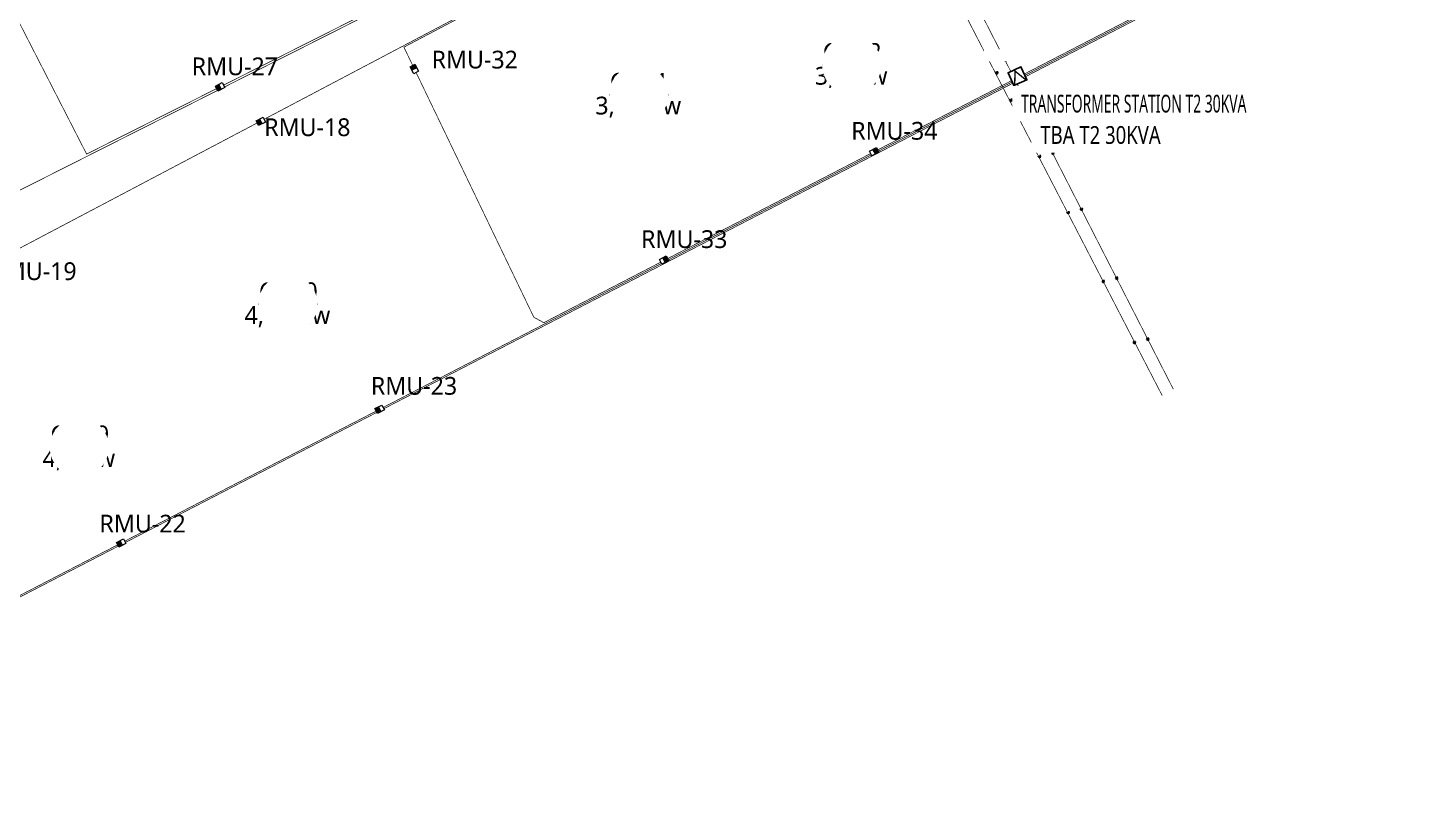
# Model space of a CAD drawing. Extents: x 391676 to 411044, y 2302576 to 2306330.
# Drawn here: x 405848 to 407805, y 2303239 to 2304332 of the extents above; entities that cross this region are included whole.
import ezdxf
from ezdxf.enums import TextEntityAlignment as Align

# ---------------------------------------------------------------- set-up
doc = ezdxf.new("R2010")
doc.units = 0
doc.header["$LTSCALE"] = 5
doc.header["$MEASUREMENT"] = 0
doc.layers.get('0').update_dxf_attribs({"linetype": 'CONTINUOUS', "lineweight": 5})
for name, color, linetype, lineweight in [('!CD-110KV', 210, 'CONTINUOUS', 70), ('1.1 Diem', 220, 'CONTINUOUS', 35), ('@ dg dien', 30, 'CONTINUOUS', 5), ('phancach', 92, 'CONTINUOUS', 5)]:
    doc.layers.add(name, color=color, linetype=linetype, lineweight=lineweight)
for name, color, linetype in [('@ dien text', 7, 'CONTINUOUS'), ('@ Dien trung the', 1, 'CONTINUOUS'), ('Cap dien 22kV', 1, 'CONTINUOUS'), ('DIAVAT', 9, 'CONTINUOUS')]:
    doc.layers.add(name, color=color, linetype=linetype)
doc.styles.add('ARIAL ITALIC', font='arialbi.ttf', dxfattribs={"width": 0.8})
doc.styles.add('binh1', font='VHARIALB.TTF')
doc.styles.add('DUY', font='VHARIALB.TTF')
doc.styles.add('SDD', font='segoeuil.ttf')
doc.linetypes.add('!cap dien110kv', pattern='A,0.5,-0.1,["110kv",DUY,S=0.1,R=0,X=-0.05,Y=-0.05],-0.5', length=1.1)
doc.linetypes.add('123', pattern='A,101.611294,-13.565324,12.243874,-10.782094,12.243874,-11.659162,76.152923,-5.231221,["//",binh1,S=32,R=0,X=0,Y=-15.708224],-29.886596,76.702552', length=350.078914)
doc.linetypes.add('22KV', pattern='A,21.205876,-2.225318,["22kV",ARIAL ITALIC,S=4.969324,R=0,X=0,Y=-1.830806],-16.080623,21.205876,0', length=60.717693)
doc.linetypes.add('35kV_LINE', pattern='A,0.5,-0.2,["35kV",Standard,S=0.1,R=0,X=-0.1,Y=-0.05],-0.35', length=1.05)

# ---------------------------------------------------------------- blocks, each defined once
blk = doc.blocks.new('HCT')
at = {"layer": 'DIAVAT', "color": 1, "linetype": 'Continuous'}
for p, q in [((0, 0), (2.4, 1.7)), ((0, 0), (2.4, -1.7)), ((1.4, 0), (3.8, 1.7)), ((1.4, 0), (3.8, -1.7))]:
    blk.add_line(p, q, dxfattribs=at)
blk = doc.blocks.new('RMU1')
at = {"color": 1}
blk.add_wipeout([(405634.6, 2303653.4), (405634.6, 2303661), (405645.6, 2303661), (405645.6, 2303653.4)], dxfattribs=at).dxf.layer = 'phancach'
at = {"layer": 'phancach', "ltscale": 2}
blk.add_hatch(color=1, dxfattribs=at).paths.add_polyline_path([(405634.6, 2303661), (405634.6, 2303653.4), (405640.1, 2303653.4), (405640.1, 2303661)])
at = {"layer": 'phancach', "color": 1, "ltscale": 2}
blk.add_line((405640.1, 2303661), (405640.1, 2303653.4), dxfattribs=at)
blk.add_lwpolyline([(405634.6, 2303661), (405645.6, 2303661), (405645.6, 2303653.4), (405634.6, 2303653.4)], close=True, dxfattribs=at)
blk = doc.blocks.new('tdk')
at = {"const_width": 3.09}
blk.add_lwpolyline([(-15.5, 6.4), (15.4, 6.4), (15.4, 37.3), (-15.5, 37.3)], close=True, dxfattribs=at)
blk.add_lwpolyline([(-15.5, 37.3), (15.4, 37.3), (15.4, 6.4), (-15.5, 6.4)], close=True)
blk.add_lwpolyline([(-13.7, 6.4), (-0.1, 34.5), (13.8, 6.4)], dxfattribs=at)
blk.add_wipeout([(-15.5, 37.3), (15.4, 37.3), (15.4, 6.4), (-15.5, 6.4)])
blk.add_lwpolyline([(-15.5, 6.4), (15.4, 6.4), (15.4, 37.3), (-15.5, 37.3)], close=True, dxfattribs=at)
blk.add_lwpolyline([(-15.5, 37.3), (15.4, 37.3), (15.4, 6.4), (-15.5, 6.4)], close=True)
blk.add_lwpolyline([(-13.7, 6.4), (-0.1, 34.5), (13.8, 6.4)], dxfattribs=at)

msp = doc.modelspace()

# ---------------------------------------------------------------- linework, layer by layer
at = {"layer": 'Cap dien 22kV', "linetype": '22KV', "ltscale": 0.2, "const_width": 1, "flags": 128}
for points in [[(407232.6, 2305465), (407193.2, 2305441.9), (407279.6, 2305293), (407101.7, 2305233.7), (407082.6, 2305223.6), (404801.1, 2304485.6), (404796.6, 2304463.8), (405160, 2303761.8), (407285.8, 2304835.1), (407296.1, 2304840.9), (407300.2, 2304853.6), (407092.9, 2305217.9), (407104.8, 2305224.2), (407294.4, 2305287.4), (407209.4, 2305434), (407240.2, 2305452)], [(407243.2, 2305446.9), (407215.8, 2305430.8), (407300.3, 2305285.2), (407106.4, 2305220.6), (407098.4, 2305216.3), (407544.3, 2304432.8), (407538.9, 2304414.6), (405405.8, 2303309.9), (405387.7, 2303323.4), (405201.7, 2303676.6), (405204.9, 2303692.2), (405538.9, 2303866.6), (405616.6, 2303905.7), (406970.8, 2304620.6), (406719.4, 2305101.9), (407084.2, 2305219.9), (407103.2, 2305230), (407285.5, 2305290.8), (407199.7, 2305438.7), (407235.6, 2305459.8)], [(407238.6, 2305454.6), (407206.1, 2305435.6), (407291.5, 2305288.6), (407104, 2305226.1), (407090.1, 2305218.7), (407297.9, 2304853.7), (407294.5, 2304842.2), (407284.8, 2304836.8), (405931, 2304154.5), (405635.4, 2304731.8), (405635.6, 2304753.5), (407083.4, 2305221.7), (407102.5, 2305231.9), (407282.6, 2305291.9), (407196.4, 2305440.3), (407234.1, 2305462.4)], [(407100.9, 2305235.6), (407081.8, 2305225.4), (404300.7, 2304325.8), (404295.7, 2304309.4), (404899.2, 2303478.8), (404951, 2303406.9), (404984.8, 2303361), (405013.4, 2303324.9), (405039.5, 2303301.1), (405082.8, 2303271.9), (405115.1, 2303257), (405164.3, 2303243.8), (405200, 2303240), (405245.2, 2303242.1), (405297.3, 2303254.1), (405307, 2303256.5), (407540.6, 2304413.2), (407546.5, 2304433.2), (407101.1, 2305215.5), (407107.2, 2305218.7), (407303.3, 2305284.1), (407219.1, 2305429.2), (407244.7, 2305444.3)]]:
    msp.add_lwpolyline(points, dxfattribs=at)
at = {"layer": 'Cap dien 22kV', "color": 2, "linetype": '22KV', "ltscale": 0.2, "const_width": 1, "flags": 128}
msp.add_lwpolyline([(407237.1, 2305457.2), (407202.9, 2305437.2), (407288.5, 2305289.7), (407104, 2305228.2), (407085, 2305218), (406722.3, 2305100.7), (406973.5, 2304619.8), (406377.2, 2304305), (406559.9, 2303924.9), (406574, 2303917.2), (407537.2, 2304416), (407542.1, 2304432.7), (407095.6, 2305217.1), (407105.6, 2305222.4), (407297.4, 2305286.3), (407212.6, 2305432.4), (407241.7, 2305449.5)], dxfattribs=at)

# ---------------------------------------------------------------- block references
at = {"layer": '@ dg dien'}
for p, rotation in [((407224.2, 2304284.7, 4.3), 117.0362671010428), ((407211.9, 2304267.2), 117.3823903327197), ((407231.7, 2304228.6), 117.0274477249832), ((407250.4, 2304233.3, 4.3), 117.0362671010428), ((407272.2, 2304149.1), 117.0274477249832), ((407291, 2304153.8, 4.3), 117.0362671010428), ((407312.4, 2304070.2), 117.0274477249832), ((407331.2, 2304074.9, 4.3), 117.0362671010428), ((407361.8, 2303973.3), 117.0274477249832), ((407380.6, 2303978, 4.3), 117.0362671010428), ((407405.6, 2303887.5), 117.0274477249832), ((407424.3, 2303892.2, 4.3), 117.0362671010428)]:
    msp.add_blockref('HCT', p, dxfattribs=dict(at, rotation=rotation))

# ---------------------------------------------------------------- texts
at = {"layer": '@ dien text', "style": 'SDD'}
for s, p in [('RMU-32', (406416.2, 2304275)), ('RMU-27', (406078.8, 2304265.5)), ('RMU-34', (407006.3, 2304174.8)), ('RMU-33', (406710.8, 2304022.3)), ('RMU-19', (405795.6, 2303977.2)), ('RMU-23', (406330.8, 2303815.8))]:
    msp.add_text(s, height=25, dxfattribs=at).set_placement(p)

# ---------------------------------------------------------------- next in the draw order: block references
at = {"layer": 'phancach'}
for p, rotation in [((-1825388.4, 1603890.9), 297.4096084586589), ((1106502, 72468.8), 27.40960846284023), ((1106559.3, 72420.1), 27.40960846284103), ((-293344.7, 4535938.1), 207.4096084586603), ((-293640.2, 4535785.6), 207.4096084586603), ((1106726.4, 72015), 27.40960846284248), ((1106362.8, 71826.7), 27.40960846284248)]:
    msp.add_blockref('RMU1', p, dxfattribs=dict(at, rotation=rotation))

# ---------------------------------------------------------------- next in the draw order: wipeouts: each hides what was drawn before it
at = {"color": 1, "linetype": 'Continuous'}
for points in [[(407048.8, 2304281.4), (407047.5, 2304271), (407043.7, 2304261.4), (407039.2, 2304254.8), (407033.8, 2304249.4), (407026.6, 2304244.5), (407017.1, 2304240.9), (407007.1, 2304239.7), (406993, 2304242.1), (406984.1, 2304246.6), (406977.2, 2304252.3), (406970.7, 2304261), (406967.6, 2304268), (406965.6, 2304277), (406965.3, 2304281.4), (406966.5, 2304291.1), (406969.4, 2304299.4), (406974.3, 2304307.2), (406980.7, 2304313.7), (406988.6, 2304318.8), (406996.6, 2304321.8), (407007.1, 2304323.2), (407017.3, 2304321.9), (407026.5, 2304318.4), (407033.7, 2304313.5), (407040.1, 2304306.9), (407044.5, 2304299.9), (407047.5, 2304291.8)], [(406749.3, 2304239.5), (406747.9, 2304229.2), (406744.2, 2304219.6), (406739.7, 2304212.9), (406734.3, 2304207.5), (406727, 2304202.6), (406717.5, 2304199), (406707.5, 2304197.8), (406693.4, 2304200.3), (406684.6, 2304204.7), (406677.6, 2304210.4), (406671.2, 2304219.1), (406668, 2304226.1), (406666, 2304235.1), (406665.8, 2304239.5), (406666.9, 2304249.3), (406669.9, 2304257.5), (406674.7, 2304265.3), (406681.1, 2304271.9), (406689, 2304277), (406697.1, 2304279.9), (406707.5, 2304281.3), (406717.8, 2304280), (406726.9, 2304276.5), (406734.2, 2304271.7), (406740.6, 2304265), (406745, 2304258), (406747.9, 2304249.9)], [(406255.8, 2303944.7), (406254.5, 2303934.3), (406250.7, 2303924.7), (406246.2, 2303918.1), (406240.8, 2303912.7), (406233.6, 2303907.8), (406224.1, 2303904.2), (406214.1, 2303903), (406200, 2303905.4), (406191.2, 2303909.9), (406184.2, 2303915.6), (406177.7, 2303924.3), (406174.6, 2303931.3), (406172.6, 2303940.3), (406172.4, 2303944.7), (406173.5, 2303954.4), (406176.4, 2303962.7), (406181.3, 2303970.5), (406187.7, 2303977), (406195.6, 2303982.1), (406203.6, 2303985.1), (406214.1, 2303986.4), (406224.4, 2303985.2), (406233.5, 2303981.7), (406240.7, 2303976.8), (406247.1, 2303970.2), (406251.5, 2303963.1), (406254.5, 2303955.1)], [(405962.5, 2303743.3), (405961.2, 2303732.9), (405957.4, 2303723.3), (405952.9, 2303716.7), (405947.5, 2303711.3), (405940.3, 2303706.4), (405930.8, 2303702.8), (405920.8, 2303701.6), (405906.7, 2303704), (405897.8, 2303708.4), (405890.9, 2303714.2), (405884.4, 2303722.9), (405881.3, 2303729.9), (405879.3, 2303738.9), (405879, 2303743.3), (405880.2, 2303753), (405883.1, 2303761.3), (405888, 2303769.1), (405894.4, 2303775.6), (405902.3, 2303780.7), (405910.3, 2303783.7), (405920.8, 2303785), (405931, 2303783.8), (405940.2, 2303780.3), (405947.4, 2303775.4), (405953.8, 2303768.8), (405958.2, 2303761.7), (405961.2, 2303753.7)]]:
    msp.add_wipeout(points, dxfattribs=at).dxf.layer = '@ dien text'

# ---------------------------------------------------------------- next in the draw order: linework, layer by layer
at = {"layer": '!CD-110KV', "color": 9, "linetype": '!cap dien110kv', "lineweight": 30, "ltscale": 50, "const_width": 1, "flags": 128}
msp.add_lwpolyline([(406989, 2304701.3), (407009.8, 2304654.4), (407443.6, 2303814.7)], dxfattribs=at)
at = {"layer": '1.1 Diem', "color": 9, "linetype": '35kV_LINE', "ltscale": 50, "const_width": 1}
msp.add_lwpolyline([(407010.4, 2304701.7), (407459.3, 2303823.6)], dxfattribs=at)
at = {"layer": '@ dien text', "color": 1, "linetype": 'Continuous'}
for p, q in [((406965.4, 2304280), (407048.6, 2304280)), ((406665.9, 2304238.1), (406749.1, 2304238.1)), ((406172.4, 2303943.3), (406255.6, 2303943.3)), ((405879.1, 2303741.9), (405962.3, 2303741.9))]:
    msp.add_line(p, q, dxfattribs=at)

# ---------------------------------------------------------------- next in the draw order: texts
at = {"layer": '@ dien text', "linetype": 'Continuous', "ltscale": 2, "style": 'SDD'}
for s, p in [('CN12', (407007.7, 2304298.2)), ('3,6mw', (407006.3, 2304264.7)), ('CN11', (406708.2, 2304256.3)), ('3,65mw', (406706.8, 2304222.8)), ('CN10', (406214.7, 2303961.4)), ('4,43mw', (406213.4, 2303927.9)), ('CN09', (405921.4, 2303760)), ('4,4mw', (405920.1, 2303726.5))]:
    msp.add_text(s, height=25, dxfattribs=at).set_placement(p, align=Align.MIDDLE_CENTER)
at = {"layer": '@ dien text', "style": 'SDD'}
for s, p in [('RMU-18', (406180.8, 2304179.8)), ('RMU-22', (405949.1, 2303621.9))]:
    msp.add_text(s, height=25, dxfattribs=at).set_placement(p)

# ---------------------------------------------------------------- next in the draw order: block references
at = {"layer": '@ Dien trung the', "linetype": '123', "ltscale": 0.2, "xscale": 0.6400000000245413, "yscale": 0.6400000000245413, "zscale": 0.6400000000245413, "rotation": 24.57931478227762}
msp.add_blockref('tdk', (407245.9, 2304251.3, 4.3), dxfattribs=at)

# ---------------------------------------------------------------- next in the draw order: wipeouts: each hides what was drawn before it
for points in [[(407048.6, 2304280), (407048.3, 2304274.8), (407047.3, 2304269.6), (407045.7, 2304264.7), (407043.5, 2304259.9), (407040.7, 2304255.5), (407037.3, 2304251.5), (407033.5, 2304247.9), (407029.3, 2304244.9), (407024.7, 2304242.3), (407019.9, 2304240.4), (407014.8, 2304239.1), (407009.6, 2304238.5), (407004.4, 2304238.5), (406999.2, 2304239.1), (406994.2, 2304240.4), (406989.3, 2304242.3), (406984.7, 2304244.9), (406980.5, 2304247.9), (406976.7, 2304251.5), (406973.4, 2304255.5), (406970.6, 2304259.9), (406968.3, 2304264.7), (406966.7, 2304269.6), (406965.7, 2304274.8), (406965.4, 2304280), (406965.7, 2304285.2), (406966.7, 2304290.3), (406968.3, 2304295.3), (406970.6, 2304300), (406973.4, 2304304.4), (406976.7, 2304308.5), (406980.5, 2304312), (406984.7, 2304315.1), (406989.3, 2304317.6), (406994.2, 2304319.6), (406999.2, 2304320.9), (407004.4, 2304321.5), (407009.6, 2304321.5), (407014.8, 2304320.9), (407019.9, 2304319.6), (407024.7, 2304317.6), (407029.3, 2304315.1), (407033.5, 2304312), (407037.3, 2304308.5), (407040.7, 2304304.4), (407043.5, 2304300), (407045.7, 2304295.3), (407047.3, 2304290.3), (407048.3, 2304285.2)], [(406749.1, 2304238.1), (406748.7, 2304232.9), (406747.8, 2304227.8), (406746.2, 2304222.8), (406743.9, 2304218.1), (406741.1, 2304213.7), (406737.8, 2304209.6), (406734, 2304206.1), (406729.8, 2304203), (406725.2, 2304200.5), (406720.3, 2304198.5), (406715.3, 2304197.2), (406710.1, 2304196.6), (406704.9, 2304196.6), (406699.7, 2304197.2), (406694.6, 2304198.5), (406689.8, 2304200.5), (406685.2, 2304203), (406681, 2304206.1), (406677.2, 2304209.6), (406673.8, 2304213.7), (406671, 2304218.1), (406668.8, 2304222.8), (406667.2, 2304227.8), (406666.2, 2304232.9), (406665.9, 2304238.1), (406666.2, 2304243.3), (406667.2, 2304248.5), (406668.8, 2304253.4), (406671, 2304258.1), (406673.8, 2304262.6), (406677.2, 2304266.6), (406681, 2304270.2), (406685.2, 2304273.2), (406689.8, 2304275.7), (406694.6, 2304277.7), (406699.7, 2304279), (406704.9, 2304279.6), (406710.1, 2304279.6), (406715.3, 2304279), (406720.3, 2304277.7), (406725.2, 2304275.7), (406729.8, 2304273.2), (406734, 2304270.2), (406737.8, 2304266.6), (406741.1, 2304262.6), (406743.9, 2304258.1), (406746.2, 2304253.4), (406747.8, 2304248.5), (406748.7, 2304243.3)], [(406255.6, 2303943.3), (406255.3, 2303938.1), (406254.3, 2303932.9), (406252.7, 2303928), (406250.5, 2303923.2), (406247.7, 2303918.8), (406244.4, 2303914.8), (406240.6, 2303911.2), (406236.3, 2303908.2), (406231.8, 2303905.6), (406226.9, 2303903.7), (406221.8, 2303902.4), (406216.7, 2303901.8), (406211.4, 2303901.8), (406206.2, 2303902.4), (406201.2, 2303903.7), (406196.3, 2303905.6), (406191.8, 2303908.2), (406187.5, 2303911.2), (406183.7, 2303914.8), (406180.4, 2303918.8), (406177.6, 2303923.2), (406175.4, 2303928), (406173.7, 2303932.9), (406172.8, 2303938.1), (406172.4, 2303943.3), (406172.8, 2303948.5), (406173.7, 2303953.6), (406175.4, 2303958.6), (406177.6, 2303963.3), (406180.4, 2303967.7), (406183.7, 2303971.8), (406187.5, 2303975.3), (406191.8, 2303978.4), (406196.3, 2303980.9), (406201.2, 2303982.8), (406206.2, 2303984.1), (406211.4, 2303984.8), (406216.7, 2303984.8), (406221.8, 2303984.1), (406226.9, 2303982.8), (406231.8, 2303980.9), (406236.3, 2303978.4), (406240.6, 2303975.3), (406244.4, 2303971.8), (406247.7, 2303967.7), (406250.5, 2303963.3), (406252.7, 2303958.6), (406254.3, 2303953.6), (406255.3, 2303948.5)], [(405962.3, 2303741.9), (405962, 2303736.7), (405961, 2303731.5), (405959.4, 2303726.6), (405957.2, 2303721.8), (405954.4, 2303717.4), (405951.1, 2303713.4), (405947.2, 2303709.8), (405943, 2303706.8), (405938.4, 2303704.2), (405933.6, 2303702.3), (405928.5, 2303701), (405923.3, 2303700.4), (405918.1, 2303700.4), (405912.9, 2303701), (405907.9, 2303702.3), (405903, 2303704.2), (405898.4, 2303706.8), (405894.2, 2303709.8), (405890.4, 2303713.4), (405887.1, 2303717.4), (405884.3, 2303721.8), (405882, 2303726.6), (405880.4, 2303731.5), (405879.5, 2303736.7), (405879.1, 2303741.9), (405879.5, 2303747.1), (405880.4, 2303752.2), (405882, 2303757.2), (405884.3, 2303761.9), (405887.1, 2303766.3), (405890.4, 2303770.4), (405894.2, 2303773.9), (405898.4, 2303777), (405903, 2303779.5), (405907.9, 2303781.4), (405912.9, 2303782.7), (405918.1, 2303783.4), (405923.3, 2303783.4), (405928.5, 2303782.7), (405933.6, 2303781.4), (405938.4, 2303779.5), (405943, 2303777), (405947.2, 2303773.9), (405951.1, 2303770.4), (405954.4, 2303766.3), (405957.2, 2303761.9), (405959.4, 2303757.2), (405961, 2303752.2), (405962, 2303747.1)]]:
    msp.add_wipeout(points).dxf.layer = '@ dien text'

# ---------------------------------------------------------------- next in the draw order: texts
at = {"layer": '@ dien text', "color": 5, "ltscale": 2, "insert": (407245.2, 2304238), "char_height": 25, "width": 547.384, "attachment_point": 1, "style": 'SDD', "bg_fill": 3, "box_fill_scale": 1.5, "bg_fill_color": 256, "bg_fill_true_color": 13158600, "bg_fill_transparency": 0}
msp.add_mtext('{\\W0.6;TRANSFORMER STATION T2 30KVA}', dxfattribs=at)

# ---------------------------------------------------------------- next in the draw order: wipeouts: each hides what was drawn before it
for points, layer in [([(407048.6, 2304280), (407048.3, 2304274.8), (407047.3, 2304269.6), (407045.7, 2304264.7), (407043.5, 2304259.9), (407040.7, 2304255.5), (407037.3, 2304251.5), (407033.5, 2304247.9), (407029.3, 2304244.9), (407024.7, 2304242.3), (407019.9, 2304240.4), (407014.8, 2304239.1), (407009.6, 2304238.5), (407004.4, 2304238.5), (406999.2, 2304239.1), (406994.2, 2304240.4), (406989.3, 2304242.3), (406984.7, 2304244.9), (406980.5, 2304247.9), (406976.7, 2304251.5), (406973.4, 2304255.5), (406970.6, 2304259.9), (406968.3, 2304264.7), (406966.7, 2304269.6), (406965.7, 2304274.8), (406965.4, 2304280), (406965.7, 2304285.2), (406966.7, 2304290.3), (406968.3, 2304295.3), (406970.6, 2304300), (406973.4, 2304304.4), (406976.7, 2304308.5), (406980.5, 2304312), (406984.7, 2304315.1), (406989.3, 2304317.6), (406994.2, 2304319.6), (406999.2, 2304320.9), (407004.4, 2304321.5), (407009.6, 2304321.5), (407014.8, 2304320.9), (407019.9, 2304319.6), (407024.7, 2304317.6), (407029.3, 2304315.1), (407033.5, 2304312), (407037.3, 2304308.5), (407040.7, 2304304.4), (407043.5, 2304300), (407045.7, 2304295.3), (407047.3, 2304290.3), (407048.3, 2304285.2)], '@ dien text'), ([(406749.1, 2304238.1), (406748.7, 2304232.9), (406747.8, 2304227.8), (406746.2, 2304222.8), (406743.9, 2304218.1), (406741.1, 2304213.7), (406737.8, 2304209.6), (406734, 2304206.1), (406729.8, 2304203), (406725.2, 2304200.5), (406720.3, 2304198.5), (406715.3, 2304197.2), (406710.1, 2304196.6), (406704.9, 2304196.6), (406699.7, 2304197.2), (406694.6, 2304198.5), (406689.8, 2304200.5), (406685.2, 2304203), (406681, 2304206.1), (406677.2, 2304209.6), (406673.8, 2304213.7), (406671, 2304218.1), (406668.8, 2304222.8), (406667.2, 2304227.8), (406666.2, 2304232.9), (406665.9, 2304238.1), (406666.2, 2304243.3), (406667.2, 2304248.5), (406668.8, 2304253.4), (406671, 2304258.1), (406673.8, 2304262.6), (406677.2, 2304266.6), (406681, 2304270.2), (406685.2, 2304273.2), (406689.8, 2304275.7), (406694.6, 2304277.7), (406699.7, 2304279), (406704.9, 2304279.6), (406710.1, 2304279.6), (406715.3, 2304279), (406720.3, 2304277.7), (406725.2, 2304275.7), (406729.8, 2304273.2), (406734, 2304270.2), (406737.8, 2304266.6), (406741.1, 2304262.6), (406743.9, 2304258.1), (406746.2, 2304253.4), (406747.8, 2304248.5), (406748.7, 2304243.3)], '@ dien text'), ([(406255.6, 2303943.3), (406255.3, 2303938.1), (406254.3, 2303932.9), (406252.7, 2303928), (406250.5, 2303923.2), (406247.7, 2303918.8), (406244.4, 2303914.8), (406240.6, 2303911.2), (406236.3, 2303908.2), (406231.8, 2303905.6), (406226.9, 2303903.7), (406221.8, 2303902.4), (406216.7, 2303901.8), (406211.4, 2303901.8), (406206.2, 2303902.4), (406201.2, 2303903.7), (406196.3, 2303905.6), (406191.8, 2303908.2), (406187.5, 2303911.2), (406183.7, 2303914.8), (406180.4, 2303918.8), (406177.6, 2303923.2), (406175.4, 2303928), (406173.7, 2303932.9), (406172.8, 2303938.1), (406172.4, 2303943.3), (406172.8, 2303948.5), (406173.7, 2303953.6), (406175.4, 2303958.6), (406177.6, 2303963.3), (406180.4, 2303967.7), (406183.7, 2303971.8), (406187.5, 2303975.3), (406191.8, 2303978.4), (406196.3, 2303980.9), (406201.2, 2303982.8), (406206.2, 2303984.1), (406211.4, 2303984.8), (406216.7, 2303984.8), (406221.8, 2303984.1), (406226.9, 2303982.8), (406231.8, 2303980.9), (406236.3, 2303978.4), (406240.6, 2303975.3), (406244.4, 2303971.8), (406247.7, 2303967.7), (406250.5, 2303963.3), (406252.7, 2303958.6), (406254.3, 2303953.6), (406255.3, 2303948.5)], '@ dien text'), ([(405962.3, 2303741.9), (405962, 2303736.7), (405961, 2303731.5), (405959.4, 2303726.6), (405957.2, 2303721.8), (405954.4, 2303717.4), (405951.1, 2303713.4), (405947.2, 2303709.8), (405943, 2303706.8), (405938.4, 2303704.2), (405933.6, 2303702.3), (405928.5, 2303701), (405923.3, 2303700.4), (405918.1, 2303700.4), (405912.9, 2303701), (405907.9, 2303702.3), (405903, 2303704.2), (405898.4, 2303706.8), (405894.2, 2303709.8), (405890.4, 2303713.4), (405887.1, 2303717.4), (405884.3, 2303721.8), (405882, 2303726.6), (405880.4, 2303731.5), (405879.5, 2303736.7), (405879.1, 2303741.9), (405879.5, 2303747.1), (405880.4, 2303752.2), (405882, 2303757.2), (405884.3, 2303761.9), (405887.1, 2303766.3), (405890.4, 2303770.4), (405894.2, 2303773.9), (405898.4, 2303777), (405903, 2303779.5), (405907.9, 2303781.4), (405912.9, 2303782.7), (405918.1, 2303783.4), (405923.3, 2303783.4), (405928.5, 2303782.7), (405933.6, 2303781.4), (405938.4, 2303779.5), (405943, 2303777), (405947.2, 2303773.9), (405951.1, 2303770.4), (405954.4, 2303766.3), (405957.2, 2303761.9), (405959.4, 2303757.2), (405961, 2303752.2), (405962, 2303747.1)], '@ dien text'), ([(407193.1, 2304301.7), (407281.8, 2304301.7), (407281.8, 2304285.1), (407193.1, 2304285.1)], 'phancach')]:
    msp.add_wipeout(points).dxf.layer = layer

# ---------------------------------------------------------------- next in the draw order: texts
at = {"layer": '@ dien text', "color": 5, "ltscale": 2, "insert": (407272.3, 2304193.9, -4.3), "char_height": 25, "width": 437.226, "attachment_point": 1, "style": 'SDD', "bg_fill": 3, "box_fill_scale": 1.5, "bg_fill_color": 256, "bg_fill_true_color": 13158600, "bg_fill_transparency": 16249248}
msp.add_mtext('{\\W0.8;TBA T2 30KVA}', dxfattribs=at)

# ---------------------------------------------------------------- next in the draw order: wipeouts: each hides what was drawn before it
at = {"color": 4, "ltscale": 2}
msp.add_wipeout([(407193.1, 2304285.1), (407281.8, 2304285.1), (407281.8, 2304301.7), (407193.1, 2304301.7)], dxfattribs=at).dxf.layer = '@ dien text'

doc.saveas('drawing.dxf')
